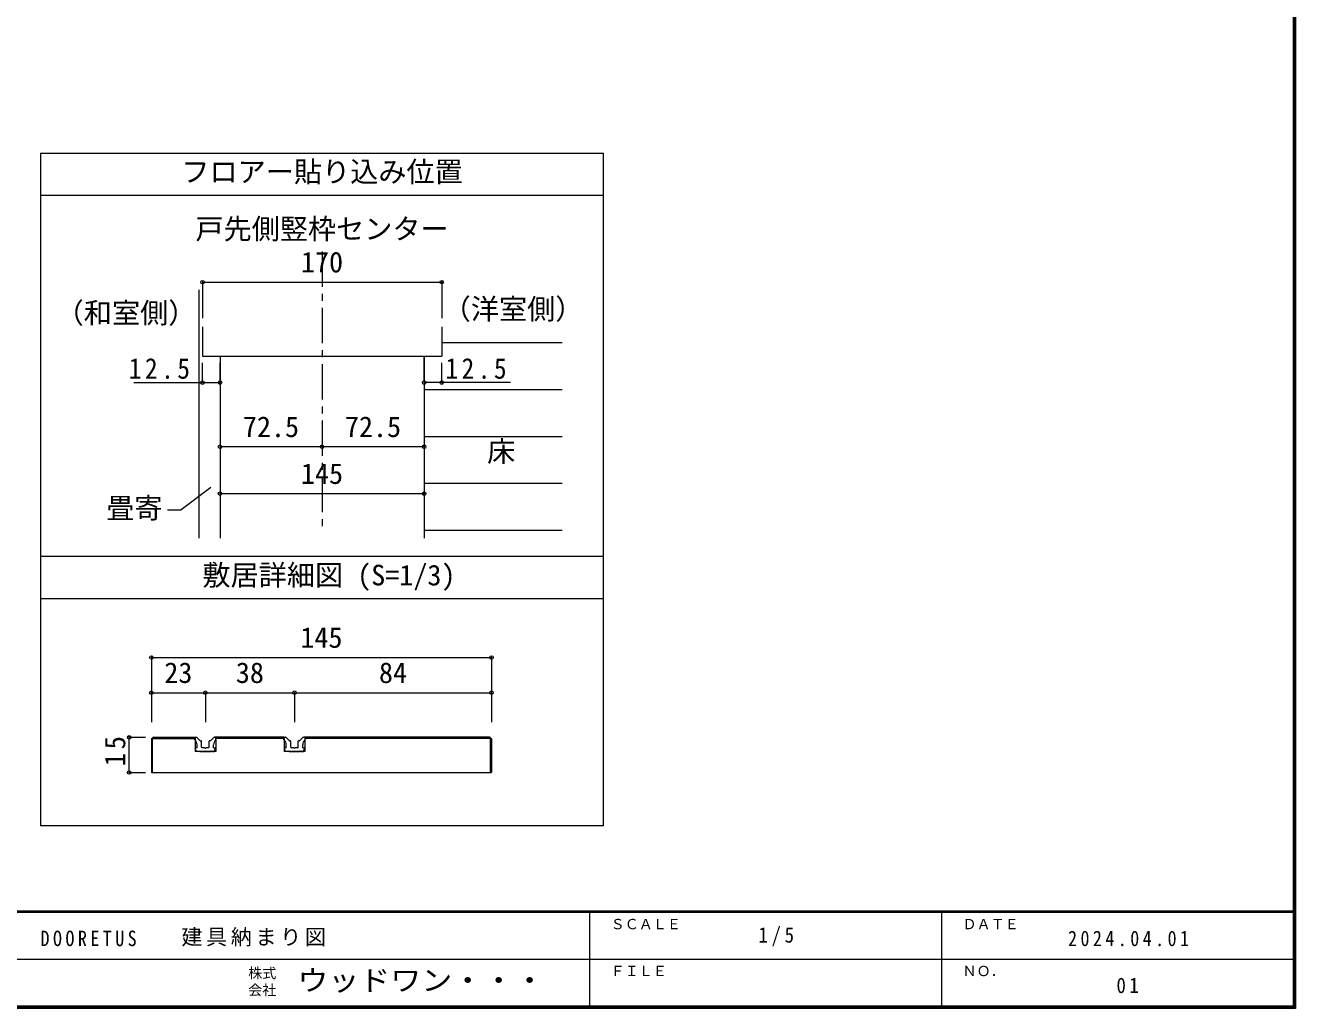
# Model space of a CAD drawing. Units: millimetres at full size, sheet at 1:5, with parts at other scales. Extents: x -973 to 977, y -701 to 696.
# Drawn here: x 74 to 977, y -701 to -2 of the extents above; entities that cross this region are included whole.
import ezdxf
from ezdxf.enums import TextEntityAlignment as Align

# ---------------------------------------------------------------- set-up
doc = ezdxf.new("R2010")
doc.units = ezdxf.units.MM
doc.header["$LTSCALE"] = 5
doc.header["$PDMODE"] = 32
doc.header["$PDSIZE"] = 2.5
doc.linetypes.add('CHAIN1', pattern=[8, 5, -1, 1, -1])
for name, color, linetype, lineweight in [('0-1_通り芯', 4, 'CHAIN1', 9), ('0-3_仕上げ', 2, 'Continuous', 9), ('0-4_枠', 3, 'Continuous', 9), ('0-A_文字', 7, 'Continuous', 9), ('0-B_寸法', 7, 'Continuous', 9), ('2-4_枠', 3, 'Continuous', 9), ('2-7_金物', 7, 'Continuous', 9), ('2-B_寸法', 4, 'Continuous', 9), ('F-1_枠', 6, 'Continuous', 9)]:
    doc.layers.add(name, color=color, linetype=linetype, lineweight=lineweight)
doc.layers.add('F-0_補助線', color=7, linetype='Continuous')
doc.layers.add('F-A_文字', color=7, linetype='Continuous')
doc.styles.add('ＭＳ ゴシック', font='')
doc.styles.get('ＭＳ ゴシック').set_extended_font_data('MS Gothic')

msp = doc.modelspace()

# ---------------------------------------------------------------- linework, layer by layer
at = {"layer": '0-1_通り芯'}
msp.add_line((284.986, -163.141), (284.986, -359.648), dxfattribs=at)
at = {"layer": '0-3_仕上げ'}
msp.add_line((197.486, -190.246), (197.486, -366.753), dxfattribs=at)
at = {"layer": '0-3_仕上げ', "color": 4}
for p, q in [((369.986, -227.769), (455.486, -227.769)), ((357.486, -261.07), (455.486, -261.07)), ((357.486, -294.372), (455.486, -294.372)), ((357.486, -327.673), (455.486, -327.673)), ((357.486, -360.974), (455.486, -360.974))]:
    msp.add_line(p, q, dxfattribs=at)
at = {"layer": '0-4_枠', "color": 4}
for p, q in [((199.986, -184.83), (369.986, -184.83)), ((199.986, -184.83), (199.986, -210.437)), ((369.986, -184.83), (369.986, -210.437))]:
    msp.add_line(p, q, dxfattribs=at)
at = {"layer": '0-4_枠'}
for p, q in [((199.986, -216.626), (199.986, -237.42)), ((369.986, -216.626), (369.986, -237.42)), ((199.986, -237.42), (369.986, -237.42)), ((212.486, -237.42), (212.486, -366.753)), ((357.486, -237.42), (357.486, -366.753))]:
    msp.add_line(p, q, dxfattribs=at)
at = {"layer": '0-4_枠', "color": 7}
for p in [(199.986, -184.83), (369.986, -184.83)]:
    msp.add_point(p, dxfattribs=at)
at = {"layer": '0-A_文字', "color": 3}
for p, q in [((84.986, -93.141), (84.986, -571.141)), ((84.986, -93.141), (484.986, -93.141)), ((484.986, -571.141), (484.986, -93.141)), ((84.986, -123.141), (484.986, -123.141)), ((484.986, -379.667), (84.986, -379.667)), ((84.986, -409.667), (484.986, -409.667)), ((484.986, -571.141), (84.986, -571.141))]:
    msp.add_line(p, q, dxfattribs=at)
at = {"layer": '0-A_文字'}
for p in [(205.986, -330.762), (175.062, -346.571)]:
    msp.add_line(p, (184.907, -346.571), dxfattribs=at)
at = {"layer": '0-B_寸法', "color": 4}
for p, q in [((199.986, -256.188), (199.986, -242.123)), ((212.486, -256.188), (212.486, -242.123)), ((357.486, -256.188), (357.486, -237.42)), ((369.986, -256.188), (369.986, -242.123)), ((151.159, -256.188), (212.486, -256.188)), ((418.814, -256.188), (357.486, -256.188)), ((284.986, -301.775), (212.486, -301.775)), ((357.486, -301.775), (284.986, -301.775)), ((212.486, -335.077), (357.486, -335.077))]:
    msp.add_line(p, q, dxfattribs=at)
at = {"layer": '0-B_寸法'}
for p in [(199.986, -256.188), (212.486, -256.188), (357.486, -256.188), (369.986, -256.188), (212.486, -301.775), (284.986, -301.775), (357.486, -301.775), (212.486, -335.077), (357.486, -335.077)]:
    msp.add_point(p, dxfattribs=at)
at = {"layer": '2-4_枠'}
for p, q in [((163.733, -509.321), (164.912, -508.143)), ((164.912, -508.143), (194.733, -508.143)), ((194.733, -508.143), (194.733, -518.143)), ((258.066, -508.143), (209.4, -508.143)), ((258.066, -508.976), (209.4, -508.976)), ((258.066, -508.143), (258.066, -518.143)), ((404.221, -508.143), (272.733, -508.143)), ((404.566, -508.976), (272.733, -508.976)), ((404.221, -508.143), (405.4, -509.321)), ((404.566, -533.143), (404.566, -508.976)), ((405.4, -509.321), (405.4, -533.143))]:
    msp.add_line(p, q, dxfattribs=at)
for points in [[(163.733, -509.321), (163.733, -533.143), (405.4, -533.143)], [(164.566, -533.143), (164.566, -508.976), (194.733, -508.976)], [(209.4, -508.143), (209.4, -518.143), (194.733, -518.143)], [(272.733, -508.143), (272.733, -518.143), (258.066, -518.143)]]:
    msp.add_lwpolyline(points, dxfattribs=at)
at = {"layer": '2-7_金物'}
for p, q in [((198.17, -510.497), (196.061, -508.387)), ((196.233, -515.643), (196.233, -513.536)), ((198.524, -510.643), (199.066, -510.643)), ((199.4, -515.143), (199.4, -510.976)), ((204.733, -515.143), (204.733, -510.976)), ((205.609, -510.643), (205.066, -510.643)), ((205.963, -510.497), (208.072, -508.387)), ((207.9, -515.643), (207.9, -513.536)), ((209.566, -508.143), (208.662, -508.143)), ((209.566, -509.81), (209.566, -508.143)), ((261.503, -510.497), (259.394, -508.387)), ((259.566, -515.643), (259.566, -513.536)), ((261.857, -510.643), (262.4, -510.643)), ((262.733, -515.143), (262.733, -510.976)), ((268.066, -515.143), (268.066, -510.976)), ((268.943, -510.643), (268.4, -510.643)), ((269.296, -510.497), (271.406, -508.387)), ((271.233, -515.643), (271.233, -513.536)), ((272.9, -508.143), (271.995, -508.143)), ((272.9, -509.81), (272.9, -508.143)), ((195.733, -518.143), (194.923, -516.099)), ((196.233, -515.643), (195.233, -515.643)), ((197.566, -518.143), (195.733, -518.143)), ((197.566, -518.143), (197.9, -517.81)), ((197.9, -517.81), (198.233, -518.143)), ((198.233, -518.143), (205.9, -518.143)), ((201.566, -515.643), (199.9, -515.643)), ((202.066, -516.143), (201.566, -515.643)), ((206.233, -517.81), (205.9, -518.143)), ((206.566, -518.143), (206.233, -517.81)), ((206.566, -518.143), (208.4, -518.143)), ((207.9, -515.643), (208.9, -515.643)), ((208.4, -518.143), (209.21, -516.099)), ((259.066, -518.143), (258.257, -516.099)), ((259.566, -515.643), (258.566, -515.643)), ((260.9, -518.143), (259.066, -518.143)), ((260.9, -518.143), (261.233, -517.81)), ((261.233, -517.81), (261.566, -518.143)), ((261.566, -518.143), (269.233, -518.143)), ((264.9, -515.643), (263.233, -515.643)), ((265.4, -516.143), (264.9, -515.643)), ((269.566, -517.81), (269.233, -518.143)), ((269.9, -518.143), (269.566, -517.81)), ((269.9, -518.143), (271.733, -518.143)), ((271.233, -515.643), (272.233, -515.643)), ((271.733, -518.143), (272.543, -516.099))]:
    msp.add_line(p, q, dxfattribs=at)
for points in [[(194.566, -509.81), (194.566, -508.143), (195.471, -508.143)], [(257.9, -509.81), (257.9, -508.143), (258.805, -508.143)], [(204.233, -515.643), (202.566, -515.643), (202.066, -516.143)], [(267.566, -515.643), (265.9, -515.643), (265.4, -516.143)]]:
    msp.add_lwpolyline(points, dxfattribs=at)
for centre, radius, start, end in [((191.233, -513.536), 5, 0, 48.19), ((195.471, -508.976), 0.833, 45, 90), ((198.524, -510.143), 0.5, 225, 270), ((199.066, -510.976), 0.333, 360, 90), ((205.066, -510.976), 0.333, 90, 180), ((205.609, -510.143), 0.5, 270, 315), ((212.9, -513.536), 5, 131.81, 180), ((208.662, -508.976), 0.833, 90, 135), ((254.567, -513.536), 5, 0, 48.19), ((258.805, -508.976), 0.833, 45, 90), ((261.857, -510.143), 0.5, 225, 270), ((262.4, -510.976), 0.333, 360, 90), ((268.4, -510.976), 0.333, 90, 180), ((268.943, -510.143), 0.5, 270, 315), ((276.233, -513.536), 5, 131.81, 180), ((271.995, -508.976), 0.833, 90, 135), ((195.233, -515.976), 0.333, 90, 201.616), ((199.9, -515.143), 0.5, 180, 270), ((204.233, -515.143), 0.5, 270, 360), ((208.9, -515.976), 0.333, 338.384, 90), ((258.566, -515.976), 0.333, 90, 201.616), ((263.233, -515.143), 0.5, 180, 270), ((267.566, -515.143), 0.5, 270, 360), ((272.233, -515.976), 0.333, 338.384, 90)]:
    msp.add_arc(centre, radius, start, end, dxfattribs=at)
at = {"layer": '2-B_寸法'}
for p, q in [((163.733, -451.476), (405.4, -451.476)), ((163.733, -451.476), (163.733, -476.476)), ((405.4, -451.476), (405.4, -476.476)), ((163.733, -476.476), (202.066, -476.476)), ((163.733, -476.476), (163.733, -497.435)), ((202.066, -476.476), (202.066, -497.435)), ((202.066, -476.476), (265.4, -476.476)), ((265.4, -476.476), (265.4, -497.435)), ((265.4, -476.476), (405.4, -476.476)), ((405.4, -476.476), (405.4, -497.435)), ((147.906, -533.143), (147.906, -508.143)), ((147.906, -508.143), (159.573, -508.143)), ((147.906, -533.143), (159.573, -533.143))]:
    msp.add_line(p, q, dxfattribs=at)
at = {"layer": '2-B_寸法', "color": 7}
for p in [(163.733, -451.476), (405.4, -451.476), (163.733, -476.476), (202.066, -476.476), (265.4, -476.476), (405.4, -476.476), (147.906, -508.143), (147.906, -533.143)]:
    msp.add_point(p, dxfattribs=at)
at = {"layer": 'F-1_枠'}
for p, q in [((974.986, 695.833), (974.986, -700.833)), ((975.82, 695.833), (975.82, -700.833)), ((976.653, 695.833), (976.653, -700.833)), ((976.653, -631.667), (-973.347, -631.667)), ((976.653, -632.5), (-973.347, -632.5)), ((474.986, -632.5), (474.986, -699.167)), ((724.986, -632.5), (724.986, -699.167)), ((1.653, -665.833), (974.986, -665.834)), ((976.653, -699.167), (-973.347, -699.167)), ((976.653, -700), (-973.347, -700)), ((976.653, -700.833), (-973.347, -700.833))]:
    msp.add_line(p, q, dxfattribs=at)

# ---------------------------------------------------------------- texts
at = {"layer": '0-4_枠', "color": 7, "style": 'ＭＳ ゴシック'}
msp.add_text('170', height=14.66, dxfattribs=at).set_placement((269.986, -182.33), align=Align.BOTTOM_LEFT)
at = {"layer": '0-A_文字', "style": 'ＭＳ ゴシック'}
for s, p in [('フロアー貼り込み位置', (184.986, -118.141)), ('戸先側竪枠センター', (194.986, -158.733)), ('（和室側）', (95.708, -218.443)), ('（洋室側）', (370.678, -215.641)), ('床', (402.261, -316.801)), ('畳寄', (131.635, -357.013)), ('敷居詳細図 (S=1/3)', (199.986, -404.658))]:
    msp.add_text(s, height=14.66, dxfattribs=at).set_placement(p, align=Align.BOTTOM_LEFT)
at = {"layer": '0-B_寸法', "style": 'ＭＳ ゴシック'}
for s, p in [('72.5', (228.736, -299.275)), ('72.5', (301.236, -299.275)), ('145', (269.986, -332.577))]:
    msp.add_text(s, height=14.66, dxfattribs=at).set_placement(p, align=Align.BOTTOM_LEFT)
at = {"layer": '0-B_寸法', "char_height": 14.66, "attachment_point": 7, "style": 'ＭＳ ゴシック'}
for insert in [(147.675, -253.688), (147.675, -253.688), (372.633, -253.688), (372.633, -253.688)]:
    msp.add_mtext('\\T1.28;\\W0.9;12.5', dxfattribs=dict(at, insert=insert))
at = {"layer": '2-B_寸法', "color": 7, "style": 'ＭＳ ゴシック'}
for s, p in [('145', (269.566, -448.976)), ('23', (172.9, -473.976)), ('38', (223.733, -473.976)), ('84', (325.4, -473.976))]:
    msp.add_text(s, height=14.66, dxfattribs=at).set_placement(p, align=Align.BOTTOM_LEFT)
at = {"layer": '2-B_寸法', "color": 7, "insert": (145.406, -528.768), "char_height": 14.66, "attachment_point": 7, "rotation": 90, "style": 'ＭＳ ゴシック'}
msp.add_mtext('\\T1.27;\\W0.95;15', dxfattribs=at)
at = {"layer": 'F-0_補助線', "char_height": 11, "attachment_point": 7, "style": 'ＭＳ ゴシック'}
for s, insert in [('\\T1.39;\\W0.85;DOORETUS', (84.986, -656.667)), ('\\T1.17;建具納まり図', (184.986, -656.667))]:
    msp.add_mtext(s, dxfattribs=dict(at, insert=insert))
at = {"layer": 'F-A_文字', "style": 'ＭＳ ゴシック'}
for s, p in [('ＳＣＡＬＥ', (489.986, -646.667)), ('ＤＡＴＥ', (739.986, -646.667)), ('株式', (232.486, -681.5)), ('ＦＩＬＥ', (489.986, -680)), ('ＮＯ．', (739.986, -680.001)), ('会社', (232.486, -693.5))]:
    msp.add_text(s, height=7.331, dxfattribs=at).set_placement(p, align=Align.BOTTOM_LEFT)
at = {"layer": 'F-A_文字', "style": 'ＭＳ ゴシック', "width": 1.1}
msp.add_text('ウッドワン・・・', height=14.66, dxfattribs=at).set_placement((267.486, -692.5), align=Align.BOTTOM_LEFT)
at = {"layer": 'F-A_文字', "char_height": 11, "attachment_point": 7, "style": 'ＭＳ ゴシック'}
for s, insert in [('\\T1.38;\\W0.9;1/5', (594.986, -656.667)), ('\\T1.39;\\W0.85;2024.04.01', (814.986, -656.667)), ('\\T1.36;\\W0.9;01', (849.361, -690.001))]:
    msp.add_mtext(s, dxfattribs=dict(at, insert=insert))

doc.saveas('drawing.dxf')
